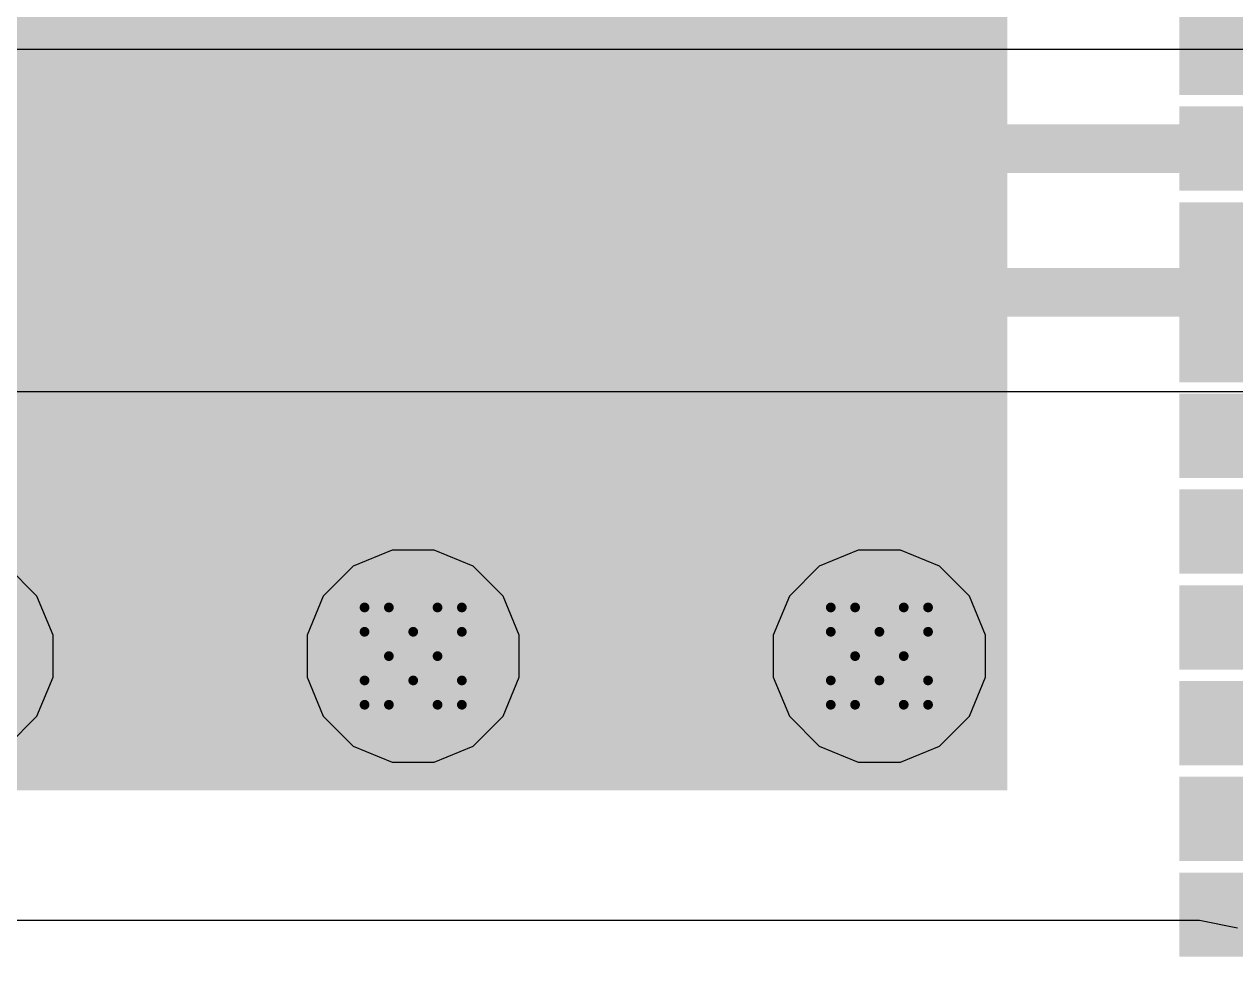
# Model space of a CAD drawing. Header units: inches. Extents: x 0 to 5379, y 0 to 5429.
# Drawn here: x 229.99 to 236.31, y 83.39 to 88.26 of the extents above; entities that cross this region are included whole.
import ezdxf

# ---------------------------------------------------------------- set-up
doc = ezdxf.new("R2010")
doc.units = ezdxf.units.IN
for name, color, linetype in [('Bottom Layer', 5, 'Continuous'), ('Bottom Solder', 6, 'Continuous'), ('Drill Drawing', 1, 'Continuous'), ('GND01', 16, 'Continuous'), ('GND02', 76, 'Continuous'), ('PWR', 156, 'Continuous'), ('SIG 01', 90, 'Continuous'), ('Top Layer', 1, 'Continuous'), ('Top Paste', 8, 'Continuous'), ('Top Solder', 216, 'Continuous'), ('Via Holes', 16, 'Continuous')]:
    doc.layers.add(name, color=color, linetype=linetype)

# ---------------------------------------------------------------- blocks, each defined once
blk = doc.blocks.new('64_VFQFPN_9X9_146')
at = {"layer": 'Top Layer'}
for points in [[(-3, 3), (3, 3), (3, -3), (-3, -3)], [(4.07, 0.9), (4.93, 0.9), (4.93, 0.6), (4.07, 0.6)], [(4.07, 0.4), (4.93, 0.4), (4.93, 0.1), (4.07, 0.1)], [(4.07, -0.1), (4.93, -0.1), (4.93, -0.4), (4.07, -0.4)], [(4.07, -0.6), (4.93, -0.6), (4.93, -0.9), (4.07, -0.9)], [(4.07, -1.1), (4.93, -1.1), (4.93, -1.4), (4.07, -1.4)], [(4.07, -1.6), (4.93, -1.6), (4.93, -1.9), (4.07, -1.9)], [(4.07, -2.1), (4.93, -2.1), (4.93, -2.4), (4.07, -2.4)], [(4.07, -2.6), (4.93, -2.6), (4.93, -2.9), (4.07, -2.9)], [(4.07, -3.1), (4.93, -3.1), (4.93, -3.4), (4.07, -3.4)], [(4.07, -3.6), (4.93, -3.6), (4.93, -3.9), (4.07, -3.9)]]:
    blk.add_hatch(color=1, dxfattribs=at).paths.add_polyline_path(points)
at = {"layer": 'Top Paste'}
for points in [[(4.07, 0.9), (4.93, 0.9), (4.93, 0.6), (4.07, 0.6)], [(4.07, 0.4), (4.93, 0.4), (4.93, 0.1), (4.07, 0.1)], [(4.07, -0.1), (4.93, -0.1), (4.93, -0.4), (4.07, -0.4)], [(4.07, -0.6), (4.93, -0.6), (4.93, -0.9), (4.07, -0.9)], [(4.07, -1.1), (4.93, -1.1), (4.93, -1.4), (4.07, -1.4)], [(4.07, -1.6), (4.93, -1.6), (4.93, -1.9), (4.07, -1.9)], [(4.07, -2.1), (4.93, -2.1), (4.93, -2.4), (4.07, -2.4)], [(4.07, -2.6), (4.93, -2.6), (4.93, -2.9), (4.07, -2.9)], [(4.07, -3.1), (4.93, -3.1), (4.93, -3.4), (4.07, -3.4)], [(4.07, -3.6), (4.93, -3.6), (4.93, -3.9), (4.07, -3.9)]]:
    blk.add_hatch(color=8, dxfattribs=at).paths.add_polyline_path(points)
at = {"layer": 'Top Solder'}
for points in [[(-3.1016, 3.1016), (3.1016, 3.1016), (3.1016, -3.1016), (-3.1016, -3.1016)], [(4, 0.97), (5, 0.97), (5, 0.53), (4, 0.53)], [(4, 0.47), (5, 0.47), (5, 0.03), (4, 0.03)], [(4, -0.03), (5, -0.03), (5, -0.47), (4, -0.47)], [(4, -0.53), (5, -0.53), (5, -0.97), (4, -0.97)], [(4, -1.03), (5, -1.03), (5, -1.47), (4, -1.47)], [(4, -1.53), (5, -1.53), (5, -1.97), (4, -1.97)], [(4, -2.03), (5, -2.03), (5, -2.47), (4, -2.47)], [(4, -2.53), (5, -2.53), (5, -2.97), (4, -2.97)], [(4, -3.03), (5, -3.03), (5, -3.47), (4, -3.47)], [(4, -3.53), (5, -3.53), (5, -3.97), (4, -3.97)]]:
    blk.add_hatch(color=216, dxfattribs=at).paths.add_polyline_path(points)

msp = doc.modelspace()

# ---------------------------------------------------------------- hatches: boundary and pattern name
at = {"layer": 'Bottom Layer'}
h = msp.add_hatch(color=5, dxfattribs=at)
edge = h.paths.add_edge_path()
edge.add_arc((232.0173, 84.9572), 0.3, 0, 360)
h = msp.add_hatch(color=5, dxfattribs=at)
edge = h.paths.add_edge_path()
edge.add_arc((234.4515, 84.9572), 0.3, 0, 360)
at = {"layer": 'Bottom Solder'}
h = msp.add_hatch(color=6, dxfattribs=at)
edge = h.paths.add_edge_path()
edge.add_arc((232.0173, 84.9572), 0.4016, 0, 360)
h = msp.add_hatch(color=6, dxfattribs=at)
edge = h.paths.add_edge_path()
edge.add_arc((234.4515, 84.9572), 0.4016, 0, 360)
at = {"layer": 'GND01'}
h = msp.add_hatch(color=16, dxfattribs=at)
edge = h.paths.add_edge_path()
edge.add_arc((232.0173, 84.9572), 0.3, 0, 360)
h = msp.add_hatch(color=16, dxfattribs=at)
edge = h.paths.add_edge_path()
edge.add_arc((234.4515, 84.9572), 0.3, 0, 360)
at = {"layer": 'GND02'}
h = msp.add_hatch(color=76, dxfattribs=at)
edge = h.paths.add_edge_path()
edge.add_arc((232.0173, 84.9572), 0.3, 0, 360)
h = msp.add_hatch(color=76, dxfattribs=at)
edge = h.paths.add_edge_path()
edge.add_arc((234.4515, 84.9572), 0.3, 0, 360)
at = {"layer": 'PWR'}
h = msp.add_hatch(color=156, dxfattribs=at)
edge = h.paths.add_edge_path()
edge.add_arc((232.0173, 84.9572), 0.3, 0, 360)
h = msp.add_hatch(color=156, dxfattribs=at)
edge = h.paths.add_edge_path()
edge.add_arc((234.4515, 84.9572), 0.3, 0, 360)
at = {"layer": 'SIG 01'}
h = msp.add_hatch(color=90, dxfattribs=at)
edge = h.paths.add_edge_path()
edge.add_arc((232.0173, 84.9572), 0.3, 0, 360)
h = msp.add_hatch(color=90, dxfattribs=at)
edge = h.paths.add_edge_path()
edge.add_arc((234.4515, 84.9572), 0.3, 0, 360)
at = {"layer": 'Top Layer'}
h = msp.add_hatch(color=1, dxfattribs=at)
edge = h.paths.add_edge_path()
edge.add_arc((232.0173, 84.9572), 0.3, 0, 360)
h = msp.add_hatch(color=1, dxfattribs=at)
edge = h.paths.add_edge_path()
edge.add_arc((234.4515, 84.9572), 0.3, 0, 360)
at = {"layer": 'Top Solder'}
h = msp.add_hatch(color=216, dxfattribs=at)
edge = h.paths.add_edge_path()
edge.add_arc((232.0173, 84.9572), 0.4016, 0, 360)
h = msp.add_hatch(color=216, dxfattribs=at)
edge = h.paths.add_edge_path()
edge.add_arc((234.4515, 84.9572), 0.4016, 0, 360)
at = {"layer": 'Via Holes'}
h = msp.add_hatch(color=7, dxfattribs=at)
edge = h.paths.add_edge_path()
edge.add_arc((232.0173, 84.9572), 0.15, 0, 360)
h = msp.add_hatch(color=7, dxfattribs=at)
edge = h.paths.add_edge_path()
edge.add_arc((234.4515, 84.9572), 0.15, 0, 360)

# ---------------------------------------------------------------- linework, layer by layer
at = {"layer": 'Drill Drawing'}
for points in [[(231.7633, 85.0842, 0.0508, 0.0508, 0), (231.7633, 85.2112, 0.0508, 0.0508, 0)], [(231.7633, 85.2112, 0.0508, 0.0508, 0), (231.8903, 85.2112, 0.0508, 0.0508, 0)], [(231.8903, 85.2112, 0.0508, 0.0508, 0), (232.0173, 85.0842, 0.0508, 0.0508, 0)], [(232.0173, 85.0842, 0.0508, 0.0508, 0), (232.1443, 85.2112, 0.0508, 0.0508, 0)], [(232.1443, 85.2112, 0.0508, 0.0508, 0), (232.2713, 85.2112, 0.0508, 0.0508, 0)], [(232.2713, 85.0842, 0.0508, 0.0508, 0), (232.2713, 85.2112, 0.0508, 0.0508, 0)], [(234.1975, 85.0842, 0.0508, 0.0508, 0), (234.1975, 85.2112, 0.0508, 0.0508, 0)], [(234.1975, 85.2112, 0.0508, 0.0508, 0), (234.3245, 85.2112, 0.0508, 0.0508, 0)], [(234.3245, 85.2112, 0.0508, 0.0508, 0), (234.4515, 85.0842, 0.0508, 0.0508, 0)], [(234.4515, 85.0842, 0.0508, 0.0508, 0), (234.5785, 85.2112, 0.0508, 0.0508, 0)], [(234.5785, 85.2112, 0.0508, 0.0508, 0), (234.7055, 85.2112, 0.0508, 0.0508, 0)], [(234.7055, 85.0842, 0.0508, 0.0508, 0), (234.7055, 85.2112, 0.0508, 0.0508, 0)], [(231.7633, 85.0842, 0.0508, 0.0508, 0), (231.8903, 84.9572, 0.0508, 0.0508, 0)], [(232.1443, 84.9572, 0.0508, 0.0508, 0), (232.2713, 85.0842, 0.0508, 0.0508, 0)], [(234.1975, 85.0842, 0.0508, 0.0508, 0), (234.3245, 84.9572, 0.0508, 0.0508, 0)], [(234.5785, 84.9572, 0.0508, 0.0508, 0), (234.7055, 85.0842, 0.0508, 0.0508, 0)], [(231.7633, 84.8302, 0.0508, 0.0508, 0), (231.8903, 84.9572, 0.0508, 0.0508, 0)], [(232.1443, 84.9572, 0.0508, 0.0508, 0), (232.2713, 84.8302, 0.0508, 0.0508, 0)], [(234.1975, 84.8302, 0.0508, 0.0508, 0), (234.3245, 84.9572, 0.0508, 0.0508, 0)], [(234.5785, 84.9572, 0.0508, 0.0508, 0), (234.7055, 84.8302, 0.0508, 0.0508, 0)], [(231.7633, 84.7032, 0.0508, 0.0508, 0), (231.7633, 84.8302, 0.0508, 0.0508, 0)], [(231.8903, 84.7032, 0.0508, 0.0508, 0), (232.0173, 84.8302, 0.0508, 0.0508, 0)], [(232.0173, 84.8302, 0.0508, 0.0508, 0), (232.1443, 84.7032, 0.0508, 0.0508, 0)], [(232.2713, 84.7032, 0.0508, 0.0508, 0), (232.2713, 84.8302, 0.0508, 0.0508, 0)], [(234.1975, 84.7032, 0.0508, 0.0508, 0), (234.1975, 84.8302, 0.0508, 0.0508, 0)], [(234.3245, 84.7032, 0.0508, 0.0508, 0), (234.4515, 84.8302, 0.0508, 0.0508, 0)], [(234.4515, 84.8302, 0.0508, 0.0508, 0), (234.5785, 84.7032, 0.0508, 0.0508, 0)], [(234.7055, 84.7032, 0.0508, 0.0508, 0), (234.7055, 84.8302, 0.0508, 0.0508, 0)], [(231.7633, 84.7032, 0.0508, 0.0508, 0), (231.8903, 84.7032, 0.0508, 0.0508, 0)], [(232.1443, 84.7032, 0.0508, 0.0508, 0), (232.2713, 84.7032, 0.0508, 0.0508, 0)], [(234.1975, 84.7032, 0.0508, 0.0508, 0), (234.3245, 84.7032, 0.0508, 0.0508, 0)], [(234.5785, 84.7032, 0.0508, 0.0508, 0), (234.7055, 84.7032, 0.0508, 0.0508, 0)]]:
    msp.add_lwpolyline(points, format="xyseb", dxfattribs=at)
for points in [[(231.7506, 85.2112, 0.0254, 0.0254, 1), (231.776, 85.2112, 0.0254, 0.0254, 1)], [(231.7506, 85.2112, 0.0254, 0.0254, 1), (231.776, 85.2112, 0.0254, 0.0254, 1)], [(231.8776, 85.2112, 0.0254, 0.0254, 1), (231.903, 85.2112, 0.0254, 0.0254, 1)], [(231.8776, 85.2112, 0.0254, 0.0254, 1), (231.903, 85.2112, 0.0254, 0.0254, 1)], [(232.1316, 85.2112, 0.0254, 0.0254, 1), (232.157, 85.2112, 0.0254, 0.0254, 1)], [(232.1316, 85.2112, 0.0254, 0.0254, 1), (232.157, 85.2112, 0.0254, 0.0254, 1)], [(232.2586, 85.2112, 0.0254, 0.0254, 1), (232.284, 85.2112, 0.0254, 0.0254, 1)], [(232.2586, 85.2112, 0.0254, 0.0254, 1), (232.284, 85.2112, 0.0254, 0.0254, 1)], [(234.1848, 85.2112, 0.0254, 0.0254, 1), (234.2102, 85.2112, 0.0254, 0.0254, 1)], [(234.1848, 85.2112, 0.0254, 0.0254, 1), (234.2102, 85.2112, 0.0254, 0.0254, 1)], [(234.3118, 85.2112, 0.0254, 0.0254, 1), (234.3372, 85.2112, 0.0254, 0.0254, 1)], [(234.3118, 85.2112, 0.0254, 0.0254, 1), (234.3372, 85.2112, 0.0254, 0.0254, 1)], [(234.5658, 85.2112, 0.0254, 0.0254, 1), (234.5912, 85.2112, 0.0254, 0.0254, 1)], [(234.5658, 85.2112, 0.0254, 0.0254, 1), (234.5912, 85.2112, 0.0254, 0.0254, 1)], [(234.6928, 85.2112, 0.0254, 0.0254, 1), (234.7182, 85.2112, 0.0254, 0.0254, 1)], [(234.6928, 85.2112, 0.0254, 0.0254, 1), (234.7182, 85.2112, 0.0254, 0.0254, 1)], [(231.7506, 85.0842, 0.0254, 0.0254, 1), (231.776, 85.0842, 0.0254, 0.0254, 1)], [(231.7506, 85.0842, 0.0254, 0.0254, 1), (231.776, 85.0842, 0.0254, 0.0254, 1)], [(232.0046, 85.0842, 0.0254, 0.0254, 1), (232.03, 85.0842, 0.0254, 0.0254, 1)], [(232.0046, 85.0842, 0.0254, 0.0254, 1), (232.03, 85.0842, 0.0254, 0.0254, 1)], [(232.2586, 85.0842, 0.0254, 0.0254, 1), (232.284, 85.0842, 0.0254, 0.0254, 1)], [(232.2586, 85.0842, 0.0254, 0.0254, 1), (232.284, 85.0842, 0.0254, 0.0254, 1)], [(234.1848, 85.0842, 0.0254, 0.0254, 1), (234.2102, 85.0842, 0.0254, 0.0254, 1)], [(234.1848, 85.0842, 0.0254, 0.0254, 1), (234.2102, 85.0842, 0.0254, 0.0254, 1)], [(234.4388, 85.0842, 0.0254, 0.0254, 1), (234.4642, 85.0842, 0.0254, 0.0254, 1)], [(234.4388, 85.0842, 0.0254, 0.0254, 1), (234.4642, 85.0842, 0.0254, 0.0254, 1)], [(234.6928, 85.0842, 0.0254, 0.0254, 1), (234.7182, 85.0842, 0.0254, 0.0254, 1)], [(234.6928, 85.0842, 0.0254, 0.0254, 1), (234.7182, 85.0842, 0.0254, 0.0254, 1)], [(231.8776, 84.9572, 0.0254, 0.0254, 1), (231.903, 84.9572, 0.0254, 0.0254, 1)], [(231.8776, 84.9572, 0.0254, 0.0254, 1), (231.903, 84.9572, 0.0254, 0.0254, 1)], [(232.1316, 84.9572, 0.0254, 0.0254, 1), (232.157, 84.9572, 0.0254, 0.0254, 1)], [(232.1316, 84.9572, 0.0254, 0.0254, 1), (232.157, 84.9572, 0.0254, 0.0254, 1)], [(234.3118, 84.9572, 0.0254, 0.0254, 1), (234.3372, 84.9572, 0.0254, 0.0254, 1)], [(234.3118, 84.9572, 0.0254, 0.0254, 1), (234.3372, 84.9572, 0.0254, 0.0254, 1)], [(234.5658, 84.9572, 0.0254, 0.0254, 1), (234.5912, 84.9572, 0.0254, 0.0254, 1)], [(234.5658, 84.9572, 0.0254, 0.0254, 1), (234.5912, 84.9572, 0.0254, 0.0254, 1)], [(231.7506, 84.8302, 0.0254, 0.0254, 1), (231.776, 84.8302, 0.0254, 0.0254, 1)], [(231.7506, 84.8302, 0.0254, 0.0254, 1), (231.776, 84.8302, 0.0254, 0.0254, 1)], [(232.0046, 84.8302, 0.0254, 0.0254, 1), (232.03, 84.8302, 0.0254, 0.0254, 1)], [(232.0046, 84.8302, 0.0254, 0.0254, 1), (232.03, 84.8302, 0.0254, 0.0254, 1)], [(232.2586, 84.8302, 0.0254, 0.0254, 1), (232.284, 84.8302, 0.0254, 0.0254, 1)], [(232.2586, 84.8302, 0.0254, 0.0254, 1), (232.284, 84.8302, 0.0254, 0.0254, 1)], [(234.1848, 84.8302, 0.0254, 0.0254, 1), (234.2102, 84.8302, 0.0254, 0.0254, 1)], [(234.1848, 84.8302, 0.0254, 0.0254, 1), (234.2102, 84.8302, 0.0254, 0.0254, 1)], [(234.4388, 84.8302, 0.0254, 0.0254, 1), (234.4642, 84.8302, 0.0254, 0.0254, 1)], [(234.4388, 84.8302, 0.0254, 0.0254, 1), (234.4642, 84.8302, 0.0254, 0.0254, 1)], [(234.6928, 84.8302, 0.0254, 0.0254, 1), (234.7182, 84.8302, 0.0254, 0.0254, 1)], [(234.6928, 84.8302, 0.0254, 0.0254, 1), (234.7182, 84.8302, 0.0254, 0.0254, 1)], [(231.7506, 84.7032, 0.0254, 0.0254, 1), (231.776, 84.7032, 0.0254, 0.0254, 1)], [(231.7506, 84.7032, 0.0254, 0.0254, 1), (231.776, 84.7032, 0.0254, 0.0254, 1)], [(231.8776, 84.7032, 0.0254, 0.0254, 1), (231.903, 84.7032, 0.0254, 0.0254, 1)], [(231.8776, 84.7032, 0.0254, 0.0254, 1), (231.903, 84.7032, 0.0254, 0.0254, 1)], [(232.1316, 84.7032, 0.0254, 0.0254, 1), (232.157, 84.7032, 0.0254, 0.0254, 1)], [(232.1316, 84.7032, 0.0254, 0.0254, 1), (232.157, 84.7032, 0.0254, 0.0254, 1)], [(232.2586, 84.7032, 0.0254, 0.0254, 1), (232.284, 84.7032, 0.0254, 0.0254, 1)], [(232.2586, 84.7032, 0.0254, 0.0254, 1), (232.284, 84.7032, 0.0254, 0.0254, 1)], [(234.1848, 84.7032, 0.0254, 0.0254, 1), (234.2102, 84.7032, 0.0254, 0.0254, 1)], [(234.1848, 84.7032, 0.0254, 0.0254, 1), (234.2102, 84.7032, 0.0254, 0.0254, 1)], [(234.3118, 84.7032, 0.0254, 0.0254, 1), (234.3372, 84.7032, 0.0254, 0.0254, 1)], [(234.3118, 84.7032, 0.0254, 0.0254, 1), (234.3372, 84.7032, 0.0254, 0.0254, 1)], [(234.5658, 84.7032, 0.0254, 0.0254, 1), (234.5912, 84.7032, 0.0254, 0.0254, 1)], [(234.5658, 84.7032, 0.0254, 0.0254, 1), (234.5912, 84.7032, 0.0254, 0.0254, 1)], [(234.6928, 84.7032, 0.0254, 0.0254, 1), (234.7182, 84.7032, 0.0254, 0.0254, 1)], [(234.6928, 84.7032, 0.0254, 0.0254, 1), (234.7182, 84.7032, 0.0254, 0.0254, 1)]]:
    msp.add_lwpolyline(points, format="xyseb", close=True, dxfattribs=at)
at = {"layer": 'PWR'}
for p, q in [((231.9071, 85.5112), (231.7035, 85.4269)), ((232.1275, 85.5112), (231.9071, 85.5112)), ((232.3311, 85.4269), (232.1275, 85.5112)), ((234.3413, 85.5112), (234.1377, 85.4269)), ((234.5617, 85.5112), (234.3413, 85.5112)), ((234.7653, 85.4269), (234.5617, 85.5112)), ((230.0527, 85.271), (229.8969, 85.4269)), ((231.7035, 85.4269), (231.5476, 85.271)), ((232.4869, 85.271), (232.3311, 85.4269)), ((234.1377, 85.4269), (233.9818, 85.271)), ((234.9211, 85.271), (234.7653, 85.4269)), ((230.1371, 85.0674), (230.0527, 85.271)), ((231.5476, 85.271), (231.4633, 85.0674)), ((232.5713, 85.0674), (232.4869, 85.271)), ((233.9818, 85.271), (233.8975, 85.0674)), ((235.0055, 85.0674), (234.9211, 85.271)), ((230.1371, 84.847), (230.1371, 85.0674)), ((231.4633, 85.0674), (231.4633, 84.847)), ((232.5713, 84.847), (232.5713, 85.0674)), ((233.8975, 85.0674), (233.8975, 84.847)), ((235.0055, 84.847), (235.0055, 85.0674)), ((230.0527, 84.6434), (230.1371, 84.847)), ((231.4633, 84.847), (231.5476, 84.6434)), ((232.4869, 84.6434), (232.5713, 84.847)), ((233.8975, 84.847), (233.9818, 84.6434)), ((234.9211, 84.6434), (235.0055, 84.847)), ((229.8969, 84.4875), (230.0527, 84.6434)), ((231.5476, 84.6434), (231.7035, 84.4875)), ((232.3311, 84.4875), (232.4869, 84.6434)), ((233.9818, 84.6434), (234.1377, 84.4875)), ((234.7653, 84.4875), (234.9211, 84.6434)), ((231.7035, 84.4875), (231.9071, 84.4032)), ((232.1275, 84.4032), (232.3311, 84.4875)), ((234.1377, 84.4875), (234.3413, 84.4032)), ((234.5617, 84.4032), (234.7653, 84.4875)), ((231.9071, 84.4032), (232.1275, 84.4032)), ((234.3413, 84.4032), (234.5617, 84.4032))]:
    msp.add_line(p, q, dxfattribs=at)
at = {"layer": 'SIG 01'}
for p, q in [((236.9271, 88.1252), (228.525, 88.1252)), ((223.3806, 86.3384), (237.633, 86.3384)), ((236.1231, 83.576), (222.6477, 83.576)), ((236.3213, 83.5365), (236.1231, 83.576))]:
    msp.add_line(p, q, dxfattribs=at)
for points in [[(228.2572, 87.6072, 0.254, 0.254, 0), (237.1417, 87.6072, 0.254, 0.254, 0)], [(223.166, 86.8564, 0.254, 0.254, 0), (237.633, 86.8564, 0.254, 0.254, 0)]]:
    msp.add_lwpolyline(points, format="xyseb", dxfattribs=at)

# ---------------------------------------------------------------- block references
msp.add_blockref('64_VFQFPN_9X9_146', (232.0173, 87.3572))

doc.saveas('drawing.dxf')
